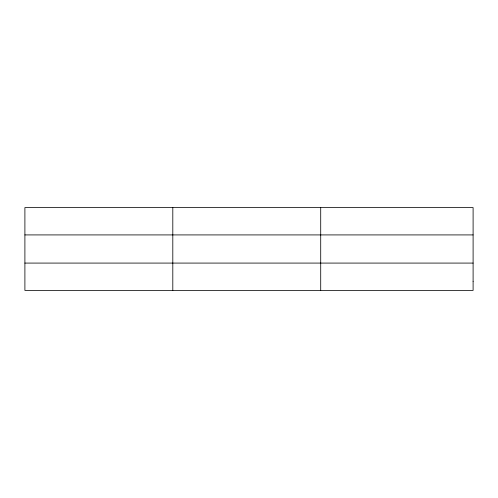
<?xml version="1.0" encoding="UTF-8"?>
<svg xmlns="http://www.w3.org/2000/svg" width="498" height="498" viewBox="0 0 498 498"><rect width="100%" height="100%" fill="white"/><g stroke="black" fill="none" stroke-linecap="round" stroke-linejoin="round"><path stroke-width="0.75" d="M172.806 207.585L172.806 290.415M320.712 207.585L320.712 290.415M24.9 234.919L473.1 234.919M24.9 263.081L473.1 263.081M473.1 281.302L473.1 290.415L24.9 290.415L24.9 207.585L473.1 207.585L473.1 281.302"/></g></svg>
